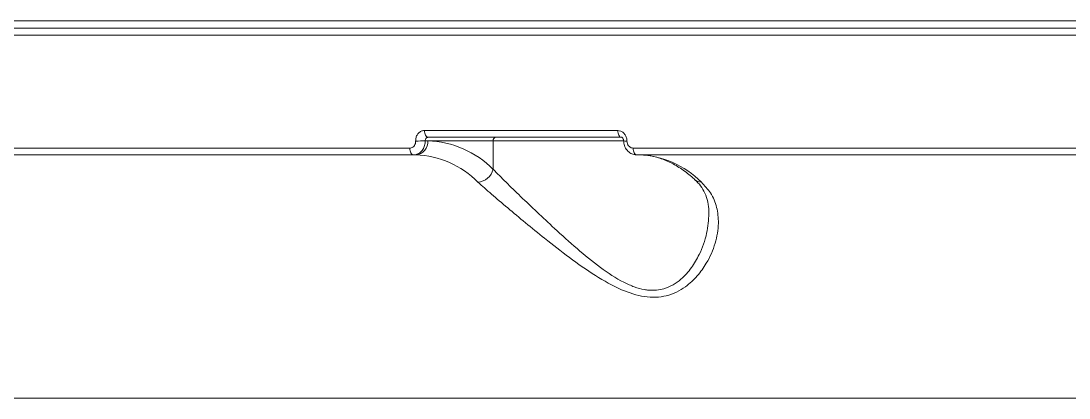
# Model space of a CAD drawing. Header units: millimetres. Extents: x -5550 to 7488, y -4093 to 4627.
# Drawn here: x -2071.9 to -1923.2, y 1940.3 to 1993.8 of the extents above; entities that cross this region are included whole.
import ezdxf

# ---------------------------------------------------------------- set-up
doc = ezdxf.new("R2010")
doc.units = ezdxf.units.MM
doc.layers.add('DIKOM_ОБЪЕКТ', color=7, linetype='Continuous')

msp = doc.modelspace()

# ---------------------------------------------------------------- linework, layer by layer
at = {"layer": 'DIKOM_ОБЪЕКТ', "color": 7, "linetype": 'Continuous', "lineweight": 15}
for p, q in [((-1845.061, 1993.847), (-2259.93, 1993.847)), ((-2259.415, 1992.844), (-1844.546, 1992.844)), ((-2259.93, 1991.842), (-1845.061, 1991.842)), ((-1987.222, 1978.31), (-2014.651, 1978.31)), ((-2014.136, 1977.344), (-1986.707, 1977.344)), ((-2014.537, 1976.844), (-2014.177, 1976.844)), ((-2014.177, 1976.844), (-2004.908, 1976.844)), ((-2004.908, 1972.794), (-2004.908, 1976.844)), ((-2004.908, 1976.844), (-1986.319, 1976.844)), ((-2016.745, 1975.804), (-2087.89, 1975.804)), ((-2087.376, 1974.844), (-2016.231, 1974.844)), ((-2016.231, 1974.844), (-2015.891, 1974.844)), ((-1913.885, 1975.804), (-1985.03, 1975.804)), ((-1984.516, 1974.844), (-1913.371, 1974.844)), ((-2181.062, 1940.342), (-1881.053, 1940.342))]:
    msp.add_line(p, q, dxfattribs=at)
at = {"layer": 'DIKOM_ОБЪЕКТ', "color": 7, "linetype": 'Continuous', "lineweight": 15, "flags": 128}
for points in [[(-2014.136, 1977.344), (-2014.235, 1977.363), (-2014.329, 1977.417), (-2014.417, 1977.506), (-2014.494, 1977.625), (-2014.558, 1977.771), (-2014.607, 1977.938), (-2014.638, 1978.119), (-2014.651, 1978.31)], [(-1986.707, 1977.344), (-1986.805, 1977.363), (-1986.9, 1977.417), (-1986.988, 1977.506), (-1987.065, 1977.625), (-1987.129, 1977.771), (-1987.178, 1977.938), (-1987.209, 1978.119), (-1987.222, 1978.31)], [(-2016.231, 1974.844), (-2016.329, 1974.862), (-2016.423, 1974.916), (-2016.51, 1975.004), (-2016.587, 1975.123), (-2016.652, 1975.268), (-2016.7, 1975.434), (-2016.732, 1975.614), (-2016.745, 1975.804)], [(-1984.516, 1974.844), (-1984.613, 1974.862), (-1984.708, 1974.916), (-1984.795, 1975.004), (-1984.872, 1975.123), (-1984.936, 1975.268), (-1984.985, 1975.434), (-1985.017, 1975.614), (-1985.03, 1975.804)]]:
    msp.add_lwpolyline(points, dxfattribs=at)
at = {"layer": 'DIKOM_ОБЪЕКТ', "color": 7, "linetype": 'Continuous', "lineweight": 15}
for centre, radius, start, end in [((-2004.441, 1976.877), 0.468, 94.73265, 184.06926), ((-2015.861, 1999.759), 22.953, 269.88215, 273.30843), ((-2016.046, 1976.711), 1.874, 274.73089, 4.06371), ((-2014.675, 1963.075), 13.778, 44.86012, 87.92784), ((-1986.057, 1979.291), 2.49, 262.23893, 273.42618), ((-2016.366, 1961.73), 13.122, 44.85993, 87.9276), ((-1984.65, 1961.731), 13.122, 44.85891, 87.92805), ((-2007.216, 1973.357), 2.375, 273.66252, 346.28563), ((-1975.384, 1972.3), 1.314, 228.28863, 271.5482)]:
    msp.add_arc(centre, radius, start, end, dxfattribs=at)
for points, knots in [([(-2014.651, 1978.31), (-2014.745, 1978.302), (-2014.984, 1978.284), (-2015.342, 1978.104), (-2015.662, 1977.764), (-2015.876, 1977.313), (-2015.898, 1976.975), (-2015.909, 1976.806)], [0, 0, 0, 0, 0.1406379, 0.3551355, 0.5698678, 0.784892, 1, 1, 1, 1]), ([(-2014.537, 1976.844), (-2014.535, 1976.9), (-2014.532, 1977.013), (-2014.467, 1977.163), (-2014.364, 1977.276), (-2014.247, 1977.336), (-2014.168, 1977.342), (-2014.136, 1977.344)], [0, 0, 0, 0, 0.2154414, 0.430593, 0.6452761, 0.8595401, 1, 1, 1, 1]), ([(-1985.908, 1976.806), (-1985.916, 1976.917), (-1985.937, 1977.197), (-1986.1, 1977.619), (-1986.397, 1978.001), (-1986.787, 1978.26), (-1987.077, 1978.293), (-1987.222, 1978.31)], [0, 0, 0, 0, 0.1418599, 0.356721, 0.5713433, 0.7857088, 1, 1, 1, 1]), ([(-1986.73, 1977.341), (-1986.721, 1977.343), (-1986.694, 1977.347), (-1986.632, 1977.336), (-1986.519, 1977.227), (-1986.445, 1977.097), (-1986.399, 1976.955), (-1986.398, 1976.86), (-1986.397, 1976.824)], [0, 0, 0, 0, 0.1489887, 0.475477, 0.6350454, 0.7710025, 0.9129949, 1, 1, 1, 1]), ([(-2015.909, 1976.806), (-2015.916, 1976.693), (-2015.93, 1976.468), (-2016.072, 1976.167), (-2016.285, 1975.941), (-2016.524, 1975.821), (-2016.683, 1975.808), (-2016.745, 1975.804)], [0, 0, 0, 0, 0.2151384, 0.4301238, 0.6449589, 0.8594056, 1, 1, 1, 1]), ([(-2016.231, 1974.844), (-2016.105, 1974.854), (-2015.787, 1974.878), (-2015.308, 1975.117), (-2014.877, 1975.57), (-2014.587, 1976.169), (-2014.553, 1976.619), (-2014.537, 1976.844)], [0, 0, 0, 0, 0.1407389, 0.3554647, 0.5703023, 0.7851567, 1, 1, 1, 1]), ([(-1986.376, 1976.824), (-1986.359, 1976.604), (-1986.321, 1976.12), (-1985.944, 1975.484), (-1985.393, 1975.041), (-1984.887, 1974.838), (-1984.594, 1974.863), (-1984.518, 1974.87)], [0, 0, 0, 0, 0.215491, 0.4735269, 0.7028303, 0.9236254, 1, 1, 1, 1]), ([(-1985.03, 1975.804), (-1985.127, 1975.815), (-1985.32, 1975.837), (-1985.58, 1976.009), (-1985.779, 1976.264), (-1985.888, 1976.545), (-1985.902, 1976.732), (-1985.908, 1976.806)], [0, 0, 0, 0, 0.2142599, 0.428586, 0.6431534, 0.858086, 1, 1, 1, 1]), ([(-1984.176, 1974.844), (-1983.906, 1974.837), (-1983.071, 1974.814), (-1981.673, 1974.551), (-1979.988, 1973.933), (-1978.332, 1973.002), (-1977.094, 1972.072), (-1976.414, 1971.459), (-1976.262, 1971.322)], [0, 0, 0, 0, 0.102737, 0.3181985, 0.5309278, 0.7384697, 0.9415112, 1, 1, 1, 1]), ([(-1974.28, 1966.54), (-1974.34, 1965.603), (-1974.465, 1963.659), (-1975.416, 1961.02), (-1976.7, 1958.806), (-1977.973, 1957.354), (-1979.332, 1956.37), (-1980.813, 1955.715), (-1982.26, 1955.571), (-1983.7, 1955.763), (-1984.888, 1956.089), (-1987.024, 1957.035), (-1989.791, 1958.87), (-1993.052, 1961.551), (-1996.026, 1964.235), (-1998.695, 1966.735), (-2001.008, 1968.945), (-2003.163, 1971.029), (-2004.321, 1972.2), (-2004.908, 1972.794)], [0, 0, 0, 0, 0.083337, 0.1726865, 0.2299056, 0.2882942, 0.3222546, 0.3571264, 0.4070439, 0.4203417, 0.4514868, 0.4836694, 0.5605584, 0.642473, 0.7266403, 0.7945433, 0.8636289, 0.930863, 1, 1, 1, 1]), ([(-2007.064, 1970.987), (-2006.446, 1970.431), (-2005.21, 1969.32), (-2002.878, 1967.343), (-2000.337, 1965.221), (-1997.409, 1962.845), (-1994.121, 1960.264), (-1990.485, 1957.706), (-1986.903, 1955.671), (-1983.944, 1954.719), (-1981.813, 1954.6), (-1980.267, 1954.813), (-1978.852, 1955.336), (-1977.327, 1956.257), (-1975.862, 1957.636), (-1974.38, 1959.737), (-1973.27, 1962.289), (-1972.824, 1965.008), (-1973.09, 1967.416), (-1973.875, 1969.405), (-1974.885, 1970.488), (-1975.349, 1970.987)], [0, 0, 0, 0, 0.0554764, 0.1110241, 0.1664977, 0.2220052, 0.2900232, 0.3579635, 0.4226762, 0.4774063, 0.5052467, 0.5330926, 0.5627086, 0.592373, 0.6404285, 0.6885793, 0.760326, 0.8320611, 0.8909997, 0.9498657, 1, 1, 1, 1]), ([(-1976.284, 1971.315), (-1976.204, 1971.249), (-1975.785, 1970.907), (-1975.254, 1970.187), (-1974.677, 1969.112), (-1974.322, 1967.893), (-1974.295, 1966.976), (-1974.281, 1966.541)], [0, 0, 0, 0, 0.0509284, 0.2669395, 0.5042588, 0.7648362, 1, 1, 1, 1])]:
    msp.add_open_spline(points, degree=3, knots=knots, dxfattribs=at)

doc.saveas('drawing.dxf')
